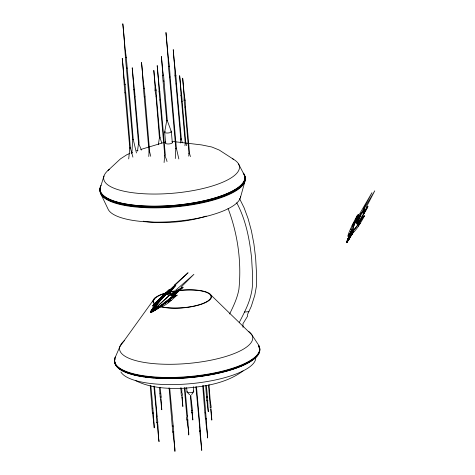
<?xml version="1.0" encoding="UTF-8"?>
<svg xmlns="http://www.w3.org/2000/svg" width="475" height="475" viewBox="0 0 475 475"><rect width="100%" height="100%" fill="white"/><g stroke="black" fill="none" stroke-linecap="round" stroke-linejoin="round"><path stroke-width="0.71" d="M351.007 231.533L348.573 237.393L348.935 236.318M192.476 413.565L192.868 419.876M191.692 412.9L190.439 395.883L190.766 395.776L192.761 412.852L191.692 412.9L192.138 412.722M158.65 301.827L157.172 303.293L158.626 301.827M148.764 156.483L149.061 151.97L144.234 96.793C142.922 85.399 142.916 73.898 141.502 62.48L143.391 82.603L144.352 88.546L149.661 151.941L150.735 156.305M180.5 142.999L180.755 139.139L175.982 83.909M131.878 153.366L132.662 139.496L126.421 68.133C124.812 53.384 124.509 38.528 122.805 23.762L125.21 49.792L126.326 57.487L133.255 139.466L136.438 152.962M175.281 158.561L175.797 148.348L169.551 76.992L170.145 76.962L169.456 66.34L168.34 58.639L166.001 32.615M155.248 85.601L156.079 90.078L156.382 96.253L156.055 96.36L155.01 90.125L155.058 85.619L153.799 70.478M355.573 220.127L357.622 215.139C358.791 211.933 343.645 241.116 349.244 235.636M199.72 425.03L200.604 431.11L200.551 435.51L201.78 450.288M165.609 143.094L164.653 132.139L166.725 120.733L162.515 75.335L162.581 71.042L161.381 56.608M188.729 156.132L188.973 153.597L184.906 107.13L185.499 107.101L185.137 100.177L184.258 95.172L182.709 78.227M150.723 311.843L150.545 312.508L154.868 308.643C157.314 302.777 162.658 298.454 166.808 293.734L164.588 294.969L162.397 297.124M184.929 145.795L185.244 143.076L181.616 101.585C180.553 93.035 180.791 84.372 179.627 75.786M128.713 158.905L129.788 148.016L124.961 92.833C123.648 81.445 123.643 69.944 122.229 58.52M164.089 162.533L164.736 155.188L159.909 100.011C158.597 88.617 158.585 77.116 157.172 65.698M353.447 223.428L353.584 222.401M150.83 385.742C152.243 399.808 153.431 413.731 154.238 427.791M184.912 387.731C186.384 403.495 187.91 419.122 188.771 434.88M357.253 219.266L358.839 214.32L356.202 222.621L357.883 223.072L359.023 222.448M137.495 151.139L138.516 143.236L134.455 96.769C133.297 87.18 133.445 77.49 132.192 67.872M350.609 232.643L351.209 231.509L348.638 237.387L351.322 231.04M349.41 235.101L350.027 233.641M158.341 144.738L159.416 137.774L156.037 96.182L156.382 96.253L160.01 137.744L161.761 143.028M356.202 222.621L357.206 219.545M351.245 231.853L349.416 235.089L349.82 234.703M169.433 298.923L169.355 299.292L170.917 298.377L172.188 296.632M206.269 385.302C207.379 394.173 207.783 402.848 208.311 411.724M162.682 296.863L161.625 297.38L175.127 285.071L175.803 285.398L160.912 299.232L152.718 306.001L159.843 298.632M155.521 303.115L175.174 285.16L167.325 294.702L171.374 295.818L182.946 287.227L174.438 291.603L171.439 293.954L177.597 291.424L182.946 287.227L172.36 297.035L165.264 302.848L155.444 309.991L150.539 312.461L150.842 311.244L153.087 307.753L158.703 301.043L154.227 306.274L154.88 305.645L151.436 310.335L152.172 309.29M155.818 302.504L169.213 289.792L165.65 293.301M351.328 235.054L353.073 232.281L346.608 242.713L353.839 231.301M159.737 300.277L159.944 299.517L168.073 292.636L164.083 296.056M240.338 197.897L244.91 181.45M362.544 213.037L367.899 206.607L358.477 223.612C356.321 227.662 352.189 230.215 350.888 234.591C350.455 227.531 355.941 220.495 358.839 214.32M353.293 227.549L352.854 229.639L353.133 230.132M356.743 220.869L356.321 222.543L358.18 223.042L364.533 215.84C360.792 222.437 357.164 229.68 351.12 234.531M350.817 235.576L349.606 238.266L352.153 233.759M346.999 241.264L346.608 242.713L349.588 237.506L350.829 233.819M103.983 176.041L100.534 187.013A72.574 21.945 -5 0 0 176.635 205.093A72.574 21.945 -5 0 0 243.212 173.197M346.685 242.048L348.798 238.266M352.878 230.06L350.675 234.407M354.801 221.582L355.235 222.745L357.8 218.108L357.538 218.607M353.513 226.866C349.38 238.866 361.754 219.563 361.386 219.064L357.883 223.072M351.227 231.373L350.787 232.471L351.767 230.167M349.576 236.621L350.176 235.695L348.739 239.257L347.053 241.828L349.576 236.621L350.883 232.697M347.801 240.724L347.789 241.092L350.609 236.164L349.849 237.274M349.054 237.678L350.407 233.427L351.393 231.824M351.233 231.147L350.877 232.144L351.179 232.032M354.825 221.777L357.622 215.139M353.353 227.234L353.78 226.13M177.644 291.513L177.905 290.801L182.453 287.233L182.994 287.316C172.9 295.877 162.777 307.384 150.492 312.419L154.844 308.501M356.772 220.519L357.485 218.838M351.102 231.497L350.758 232.435L351.779 230.191L351.09 231.545M348.864 236.776L348.015 238.664L349.44 236.105M350.117 233.801L350.936 231.604M349.131 236.348L347.071 242.161L349.463 237.939M348.899 236.799L346.78 242.369M349.659 234.893L350.402 233.391L350.182 233.712M350.621 229.847L350.883 229.17M348.24 238.129L347.92 239.269L348.27 238.129M349.849 234.234L349.636 234.864L349.897 234.175M354.16 223.648L354.522 222.692M348.697 237.191L346.507 242.654L349.018 238.189M347.516 240.077L348.638 237.387L346.578 242.606L349.594 237.458M348.573 237.357L346.536 242.642L348.626 237.144M348.597 237.28L350.603 232.364M353.649 226.421L354.089 225.346M357.865 223.767L358.601 221.926L358.554 222.781L358.845 222.348L357.841 222.644M161.625 297.38L161.957 296.543L165.223 293.271M350.033 236.449L350.776 234.656M353.988 225.554L354.433 224.515L353.4 224.681M114.867 358.203L119.866 346.637L154.832 298.057M364.663 212.111L365.679 210.306L364.711 211.939M354.374 224.633L354.819 223.648L354.071 223.161M243.034 327.376L242.957 323.724L247.582 316.196L247.629 314.242L251.281 306.357L254.802 295.212L256.375 286.52L256.447 272.157L255.627 257.895L253.935 244.002L251.406 230.808L248.098 218.631L244.097 207.771L239.489 198.485M354.795 223.678L355.253 222.68M348.282 238.207L348.787 237.019L346.732 242.612M229.603 313.993C233.528 306.108 237.322 298.033 238.913 289.299C241.692 262.147 237.779 233.997 228.065 208.472M236.734 202.807C246.02 220.121 249.684 239.786 251.708 259.148C252.088 270.881 253.971 282.975 251.032 294.53C248.763 304.439 243.865 313.47 239.281 322.454M155.901 302.379L152.772 305.989M348.015 239.335L348.496 238.331M364.503 209L364.04 209.077L359.563 215.531L356.672 221.19L358.886 219.171M348.217 236.485L349.707 233.427M348.638 237.773L349.487 236.057M359.646 217.865L360.394 216.357M360.572 215.745L361.226 214.712M366.142 207.456L374.751 190.843L364.058 208.834M358.999 222.146L361.57 217.871L360.721 219.343M348.015 236.2L349.564 233.231M362.354 212.272L363.007 211.031L362.455 212.337M363.114 209.493L371.949 192.731L359.557 214.005M363.351 210.383L364.04 209.077L363.316 210.372M349.772 234.181L351.179 231.521M364.402 212.45L363.191 214.445M151.068 310.994L150.89 311.333L151.614 310.009M157.587 308.055L157.189 308.958L160.514 305.627L173.452 295.569L182.453 287.233M169.801 293.983L171.742 290.486L169.581 292.487M355.294 220.507L355.929 219.367M357.206 219.771L359.563 215.531M348.983 236.105L349.719 234.715M348.893 236.419L349.933 234.739L348.519 237.488M361.517 213.613L362.597 211.672M348.662 237.037L349.915 234.727M362.336 212.378L364.141 209.137M359.314 218.352L357.628 221.38L360.584 219.515L367.804 206.548L362.864 213.055M349.82 235.849L346.655 242.44L347.652 240.73M350.105 235.784L350.734 235.006M349.529 237.375L346.637 242.701L349.333 237.476M351.334 234.407L349.594 237.536L349.808 237.197M353.447 231.758L351.874 234.585L353.056 232.394M177.905 290.801L175.964 292.748L171.849 294.15M350.995 235.648L348.638 239.792L350.799 234.988M358.963 222.33L360.685 219.575M349.63 237.53L346.679 242.672L350.277 233.071M349.707 237.453L346.554 242.381M356.547 223.945C359.165 223.137 355.122 222.33 357.242 223.024M348.074 239.762L346.97 241.644L347.326 240.546M365.518 210.674L367.899 206.607L367.703 206.851M364.568 212.052L366.599 208.614M351.251 231.705L351.084 232.026M359.7 217.467L356.867 221.487L358.411 220.453M363.286 214.409L364.378 212.592M361.267 217.698L361.92 216.642M362.069 216.273L362.9 214.932M153.793 307.568L152.772 308.512L153.526 307.432M167.325 294.702L169.136 293.508L175.803 285.398M191.621 394.618L193.723 391.483L193.295 386.62M173.452 295.569L172.36 297.035M348.116 238.296L348.377 238.385M364.533 215.84L359.444 222.152M174.349 293.877L176.474 291.846M126.291 57.528L125.258 57.54L125.703 57.356M124.201 84.52L125.073 84.592L124.117 78.642L122.289 58.52M169.427 66.387L168.393 66.435L168.15 58.657L165.941 32.621M156.049 90.119L155.058 90.208M175.008 75.721L175.934 83.98L176.522 83.927C175.839 72.473 173.85 61.138 173.256 49.637L174.889 69.778L174.972 75.768L176.041 75.715L175.56 75.573M141.259 150.13C141.318 148.616 137.423 142.096 139.11 143.207L135.048 96.74C134.52 87.091 132.685 77.567 132.252 67.866M185.102 100.225L184.068 100.272L184.062 95.19L182.649 78.232M157.237 65.692C157.831 77.193 159.814 88.528 160.502 99.982L165.33 155.159C163.798 154.161 166.915 159.772 167.028 161.571M160.123 387.452L161.215 397.219L160.342 397.147M153.449 412.959L152.38 413.054L150.231 385.765M153.888 386.175L156.797 416.438L157.124 416.332L154.482 386.145M159 441.518L157.011 422.269M181.563 388.176C182.756 394.517 180.352 392.124 180.91 387.469M181.361 395.396C179.995 385.718 184.039 397.522 181.676 395.242M191.015 395.877L190.439 395.907M174.895 451.244C175.091 445.609 172.799 436.905 173.161 431.929M188.712 434.886C189.335 430.593 186.521 423.528 187.358 419.918M187.975 420.048L186.912 420.143M207.842 400.562L206.779 400.657L205.675 385.332M209.012 384.542L210.431 403.685L210.087 403.637L208.477 385.302M210.651 403.542L211.25 407.449L210.193 407.586L210.633 407.366M196.49 386.816L199.838 425.101L199.518 425.208L195.896 386.846M201.715 450.294L199.732 431.039M200.604 431.11L199.583 431.241M358.981 216.63L363.007 211.031M169.527 293.312L171.742 290.486M358.435 217.675L361.635 213.423M157.207 303.382L157.89 302.486M171.392 297.297L169.771 299.024M357.93 218.654L360.668 215.223M170.014 298.425L167.461 301.091L169.373 298.953M172.817 294.904L175.103 292.808M156.613 308.049L152.594 311.808L152.742 311.457L151.412 312.396L155.604 308.548L160.514 305.627M152.487 308.91L153.775 307.426M171.457 289.132L175.127 285.071L172.591 287.737M357.467 219.575L360.299 216.291L359.545 217.805L357.046 220.418M152.772 308.512L153.532 307.634M167.426 300.509L165.264 302.848M160.402 297.789L160.758 297.712L159.57 298.864M154.375 306.678L155.646 305.235M158.395 301.767L155.741 304.617L158.181 302.522M171.374 295.818L173.803 293.681M155.99 302.551L152.861 305.763M165.549 301.969L163.062 304.564M160.437 299.155L158.757 301.132L161.85 298.977M163.762 303.311L160.96 306.149M163.489 295.527L164.148 294.832M171.202 289.216L173.66 286.645L174.562 286.734M152.938 308.257L152.19 309.172L156.269 305.811M169.902 290.641L172.294 288.159L173.399 288.028M162.515 297.101L164.54 294.88L165.199 294.708L163.121 296.501M162.082 304.534L158.982 307.586M157.302 301.168L157.86 300.598M163.18 295.622L165.917 292.915M153.817 307.022L153.14 307.842L157.077 304.683M180.975 287.221L193.901 274.354L175.667 290.231M159.078 306.583L155.444 309.991M160.592 297.902L163.281 295.284M174.758 285.457L188.076 272.751L174.557 284.905M157.771 307.39L153.906 310.941M107.997 170.466L120.448 158.888L127.021 154.612L129.746 153.508M156.459 303.81L155.598 304.748L159.167 302.047M358.506 219.438L359.545 218.47M169.213 289.792L161.844 296.4M157.201 303.335L158.644 301.993M150.605 312.491L151.673 311.499M150.652 312.58L170.852 293.983L150.652 312.58L150.462 312.253M172.283 293.603L174.438 291.603M155.052 309.789L154.06 310.709L154.518 310.335M171.119 298.437L172.567 297.095L177.11 295.123C171.683 299.873 165.965 306.191 158.555 307.598M151.038 312.437L155.604 308.548M151.127 312.508L155.367 308.649L150.587 312.55M155.218 308.691L150.902 312.473M155.117 308.708L150.783 312.497M155.028 308.714L150.682 312.503M150.516 312.443L154.844 308.59M154.874 308.346L150.498 312.069M156.085 304.226L158.567 302.053L156.305 303.988M158.49 301.649L157.094 302.997L160.437 300.562M156.507 303.762L158.519 302.017L156.708 303.543M155.901 304.433L158.038 302.581M150.89 311.333L155.165 307.646M156.934 303.299L158.472 301.981M157.314 302.89L158.407 301.963M151.436 310.335L155.628 306.803M157.088 303.133L158.507 301.815M357.954 220.329L359.029 219.426M157.439 302.759L158.448 301.922M157.742 302.438L158.531 301.785M162.895 297L163.453 296.566M154.28 306.363L158.044 303.424M163.928 304.024L168.583 301.037L173.185 296.905L169.474 299.161M356.927 223.06L356.731 223.125M358.684 220.032L356.41 221.688L357.384 221.178M357.443 221.136L358.572 220.317L356.897 221.362M172.567 297.095L170.258 298.603M177.11 295.123L170.365 299.06M351.476 230.577L351.821 230.345M172.763 294.815L174.295 293.788L171.612 294.642M160.568 299.161L163.388 297.303M133.707 89.787L134.68 89.823L134.199 89.68M181.67 101.537L182.21 101.555C181.771 92.94 180.031 84.449 179.687 75.78M152.315 408.274L152.778 408.268M206.874 400.526L208.252 411.724M161.185 298.508L163.917 296.744M243.111 370.886C225.94 383.551 204.155 386.781 183.415 388.271C167.123 388.877 150.237 388.039 135.417 380.534M163.78 296.329L165.045 295.551M168.061 293.592L169.759 292.57M163.311 296.281L165.722 294.85M168.94 292.386L170.507 291.543M155.551 303.121L159.82 299.25M173.417 292.428L181.177 288.788L180.904 288.485M169.949 291.086L171.362 290.439M172.413 293.212L179.39 290.189L179.39 289.679M132.768 139.424L133.255 139.466L132.84 139.407M131.106 152.956L132.472 152.41M210.188 403.542L210.188 407.544M199.357 425.06L199.536 431.163M162.729 304.54L163.305 304.315M172.33 289.263L171.036 289.619M360.489 223.102L358.477 223.612M136.557 150.753L137.976 150.326M140.814 149.465L165.65 141.966M181.153 95.273L180.844 95.475L181.688 95.249M152.689 412.852C152.748 416.985 154.179 423.183 154.179 427.797M168.833 66.215L168.388 66.393L169.557 77.015L170.145 76.962L176.391 148.319L178.843 158.971M143.729 88.421L143.284 88.647L144.127 88.415M159.398 91.639L158.959 91.865L159.802 91.633M184.514 100.053L184.068 100.231L184.912 107.154L185.499 107.101L189.567 153.567L190.41 156.607M205.823 418.707C205.461 423.676 207.753 432.381 207.557 438.015C206.405 420.488 205.028 403.091 203.3 385.581M244.435 312.033L248.936 311.671M162.147 298.128L161.197 298.027M161.957 296.543L162.308 296.531M163.103 75.139L163.584 75.282L167.319 120.703L171.333 131.545A3.378 1.021 -5 0 1 167.242 133.036A3.378 1.021 -5 0 1 165.264 131.593M155.598 89.935L156.073 90.03M160.734 397.076L161.209 397.177M207.361 400.419L207.836 400.52M205.966 418.689L206.328 418.724M157.403 422.198C158.656 427.001 157.872 436.02 159.06 441.518M359.504 224.61L357.912 224.473M349.226 237.601L349.368 237.565M124.729 84.449L125.073 84.55M200.26 430.968L200.598 431.068M171.998 141.396L201.632 144.923L211.832 147.012L219.213 150.035L233.403 159.226M171.184 300.616L169.189 300.23M356.493 221.362L358.857 221.991M169.136 293.508L172.573 294.458M162.557 75.412L163.584 75.282L162.771 71.024L161.441 56.608M176.457 83.867L181.349 139.11L182.275 142.844M182.145 101.496L185.838 143.046L186.622 145.641M156.821 422.435L157.89 422.34L156.934 416.254L156.53 416.385L156.821 422.394M173.66 431.947L174.954 451.238M168.583 301.037L169.801 301.678M358.524 226.053L357.36 225.292M161.904 297.148L162.017 296.845M206.399 418.754L205.384 418.926L202.706 385.611M172.716 432.155L173.785 432.06L169.735 388.503M352.028 225.607L352.402 225.963M211.167 295.26L251.839 334.81L258.756 345.313A72.859 22.028 -5 0 1 187.667 376.681A72.859 22.028 -5 0 1 115.336 357.028M187.043 392.083L189.65 394.796M160.491 298.656L160.912 299.232M167.728 301.667L168.447 302.676M238.563 163.982L243.853 174.165M101.021 194.346L108.365 209.724A66.821 20.205 -5 0 0 178.452 221.071A66.821 20.205 -5 0 0 240.617 196.555M132.917 157.13L130.382 147.963L125.073 84.592M192.096 413.6L192.808 419.882M181.8 396.506L182.026 397.925M210.639 408.791L211.785 419.995M160.598 398.519L161.743 409.717M352.782 224.028L352.878 224.966M182.02 397.919L182.839 406.505L182.186 396.477M153.858 70.478L155.248 85.613M171.362 131.807L172.318 142.761M186.651 387.647L187.013 391.816M184.318 387.76L186.74 415.435C188.243 414.711 185.226 418.499 186.907 420.102M169.076 387.796L172.716 432.113M159.529 387.481L160.146 397.272M211.844 419.989L211.025 408.755M161.803 409.717L160.983 398.483M193.438 390.984A3.378 1.021 -5 0 1 190.481 392.671A3.378 1.021 -5 0 1 187.215 391.543M258.822 346.055A72.859 22.028 -5 0 1 189.62 377.263A72.859 22.028 -5 0 1 114.932 358.952M258.851 346.429A72.859 22.028 -5 0 1 189.65 377.637A72.859 22.028 -5 0 1 114.968 359.326M258.786 345.687A72.859 22.028 -5 0 1 187.696 377.055A72.859 22.028 -5 0 1 115.366 357.402M248.746 331.461A66.821 20.205 -5 0 1 184.526 363.743A66.821 20.205 -5 0 1 124.711 340.397M259.202 352.159A72.574 21.945 -5 0 1 255.568 357.509M254.927 358.103A72.574 21.945 -5 0 1 246.038 363.88M245.462 364.165A72.574 21.945 -5 0 1 175.703 378.391M165.359 378.462A72.574 21.945 -5 0 1 155.758 378.064M154.28 377.957A72.574 21.945 -5 0 1 149.94 377.566M148.538 377.411A72.574 21.945 -5 0 1 145.142 376.984M144.341 376.871A72.574 21.945 -5 0 1 131.355 374.157M130.566 373.92A72.574 21.945 -5 0 1 115.882 365.008M115.063 362.93A72.574 21.945 -5 0 1 114.903 361.493M258.917 347.148A72.574 21.945 -5 0 1 259.386 348.543M255.752 358.518A68.145 20.603 -5 0 1 192.363 383.515A68.145 20.603 -5 0 1 120.888 371.943M179.538 290.35A29.403 8.888 -5 0 1 209.659 299.998A29.403 8.888 -5 0 1 160.888 306.814M155.58 304.819A29.403 8.888 -5 0 1 166.125 292.849M170.786 291.715A29.403 8.888 -5 0 1 174.747 290.985M178.909 290.593A28.833 8.716 -5 0 1 209.249 299.873A28.833 8.716 -5 0 1 161.298 306.66M156.103 304.707A28.833 8.716 -5 0 1 166.018 293.087M170.388 291.988A28.833 8.716 -5 0 1 174.628 291.187M232.317 158.62A68.145 20.603 -5 0 1 173.203 193.224A68.145 20.603 -5 0 1 109.428 169.284M172.288 142.494A3.378 1.021 -5 0 1 168.637 143.972A3.378 1.021 -5 0 1 165.811 142.815M244.275 175.732A72.859 22.028 -5 0 1 175.073 206.94A72.859 22.028 -5 0 1 100.385 188.628M244.227 175.198A72.859 22.028 -5 0 1 175.026 206.405A72.859 22.028 -5 0 1 100.344 188.094M170.608 131.118A3.378 1.021 -5 0 1 171.071 131.308M244.18 174.663A72.859 22.028 -5 0 1 174.984 205.871A72.859 22.028 -5 0 1 100.296 187.56M206.245 216.089A50.083 15.141 -5 0 1 146.175 221.623M145.516 221.534A50.083 15.141 -5 0 1 143.296 221.196M243.491 173.155A72.859 22.028 -5 0 1 173.808 205.438A72.859 22.028 -5 0 1 101.021 185.25M126.439 68.109L127.015 68.103L126.439 68.109M124.978 92.809L125.554 92.803L125.014 92.785M134.472 96.746L135.048 96.74L134.508 96.722M144.252 96.769L144.827 96.763L144.252 96.769M163.281 81.177L163.857 81.172L163.281 81.177M159.927 99.987L160.502 99.982L159.962 99.964M129.806 147.992L130.382 147.986L129.841 147.968M166.743 120.709L167.319 120.703L166.778 120.686M149.079 151.947L149.661 151.941L149.12 151.923M159.434 137.75L160.01 137.744L159.434 137.75M180.773 139.11L181.349 139.11L180.809 139.086M175.815 148.325L176.391 148.319L175.851 148.301M185.262 143.052L185.838 143.046L185.262 143.052M188.991 153.573L189.567 153.567L188.991 153.573M160.057 393.312L160.633 393.312L160.099 393.288M172.443 426.057L173.019 426.051L172.443 426.057M191.752 410.667L192.328 410.661L191.787 410.643M206.726 397.076L207.302 397.076L206.726 397.076M205.105 412.828L205.681 412.822L205.141 412.805"/></g></svg>
